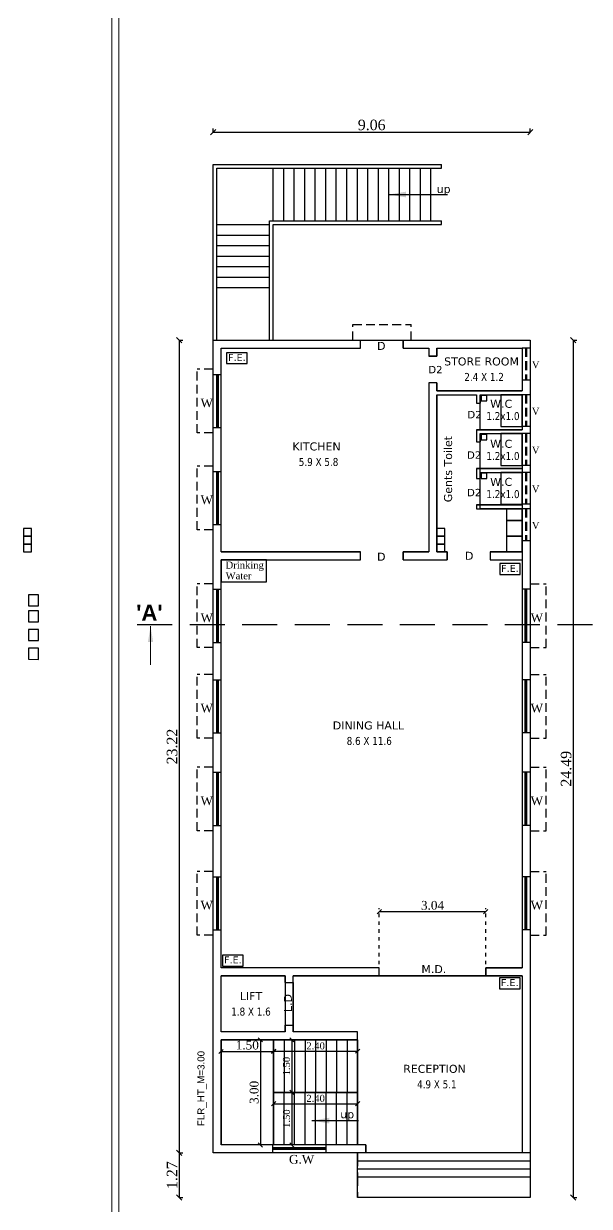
# Model space of a CAD drawing. Header units: metres. Extents: x 5889 to 11933, y -515 to -404.
# Drawn here: x 5888.72 to 5904.88, y -478.01 to -444.22 of the extents above; entities that cross this region are included whole.
import ezdxf

# ---------------------------------------------------------------- set-up
doc = ezdxf.new("R2010")
doc.units = ezdxf.units.M
doc.header["$MEASUREMENT"] = 0
doc.header["$PDMODE"] = 34
doc.linetypes.add('DOT2', pattern=[0.125, 0, -0.125])
doc.linetypes.add('HIDDEN', pattern=[0.375, 0.25, -0.125])
doc.layers.get('0').update_dxf_attribs({"lineweight": 18})
doc.layers.get('Defpoints').update_dxf_attribs({"lineweight": 18})
doc.layers.add('BLK_1_COVERED_AREA', color=140, linetype='Continuous', plot=False)
doc.layers.add('BLK_1_FLR_0_BLT_UP_AREA', color=1, linetype='Continuous', plot=False)
for name, color, linetype, lineweight in [('BLK_1_FLR_0_CARPET_AREA', 13, 'Continuous', 18), ('BLK_1_FLR_0_DRINKING_WATER', 7, 'Continuous', 18), ('BLK_1_FLR_0_EXIT_WIDTH_DOOR', 2, 'Continuous', 18), ('BLK_1_FLR_0_SP_WC', 54, 'Continuous', 18), ('BLK_1_FLR_0_STAIR_1', 1, 'Continuous', 18), ('BLK_1_FLR_0_STAIR_1_FLIGHT_1', 7, 'Continuous', 0), ('BLK_1_FLR_0_STAIR_1_FLIGHT_2', 7, 'Continuous', 0), ('BLK_1_FLR_0_STAIR_1_LANDING_1', 7, 'Continuous', 0), ('BLK_1_FLR_0_URINAL', 1, 'Continuous', 13), ('BLK_1_FLR_0_WASH', 55, 'Continuous', 18), ('BLK_1_FLR_0_WATER_CLOSET', 1, 'Continuous', 18), ('BLK_1_FLR_1_WASH', 243, 'Continuous', 18), ('Dim', 8, 'Continuous', 9), ('TOILET_VENTILATION', 6, 'Continuous', 18)]:
    doc.layers.add(name, color=color, linetype=linetype, lineweight=lineweight)
doc.layers.add('BLK_1_FLR_0_LIFT_1', color=30, linetype='Continuous')
doc.styles.add('ROMANS', font='verdana.ttf', dxfattribs={"width": 0.8})
doc.styles.add('ROMANTIC', font='arialbd.ttf')
doc.styles.get("Standard").update_dxf_attribs({"font": 'arial.ttf'})
doc.styles.add('style1', font='times.ttf')
doc.styles.add('TIMES', font='times.ttf')
doc.dimstyles.new('main dim', dxfattribs={"dimtxt": 0.15, "dimasz": 0.12, "dimexe": 0.1, "dimexo": 0.1, "dimgap": 0.05, "dimtad": 1, "dimzin": 3, "dimdsep": 46, "dimtxsty": 'style1', "dimblk": 'OBLIQUE', "dimcen": 0.125, "dimclrd": 8, "dimclre": 8, "dimclrt": 7, "dimadec": 0, "dimazin": 0, "dimtfac": 0.8, "dimtix": 1, "dimtofl": 0, "dimtmove": 2, "dimatfit": 0, "dimfxl": 0, "dimtolj": 1, "dimtzin": 0, "dimarcsym": 0})
doc.dimstyles.get("Standard").update_dxf_attribs({"dimtxt": 7.328125, "dimasz": 3, "dimexe": 3, "dimexo": 6, "dimgap": 1, "dimtad": 1, "dimdec": 1, "dimzin": 11, "dimlunit": 4, "dimtxsty": 'Standard', "dimcen": 2.5, "dimdle": 3, "dimclrd": 4, "dimclre": 8, "dimclrt": 1, "dimadec": 0, "dimazin": 0, "dimtfac": 0.5, "dimtdec": 1, "dimtix": 1, "dimtmove": 0, "dimatfit": 3, "dimfxl": 0, "dimlwd": 15, "dimarcsym": 0})

# ---------------------------------------------------------------- blocks, each defined once
blk = doc.blocks.new('_Oblique')
at = {"color": 0, "linetype": 'ByBlock', "lineweight": -2}
blk.add_line((-0.5, -0.5), (0.5, 0.5), dxfattribs=at)
blk = doc.blocks.new('*D173')
at = {"color": 8, "linetype": 'DOT2', "lineweight": -2}
for p, q in [((5893.164, -453.261), (5893.264, -453.261)), ((5893.164, -476.481), (5893.264, -476.481))]:
    blk.add_line(p, q, dxfattribs=at)
at = {"color": 8, "lineweight": -2}
blk.add_line((5893.164, -453.261), (5893.164, -476.481), dxfattribs=at)
at = {"layer": 'Defpoints', "color": 0, "lineweight": -2}
for p in [(5893.164, -453.261), (5893.164, -476.481), (5893.164, -476.481)]:
    blk.add_point(p, dxfattribs=at)
at = {"color": 8, "lineweight": -2, "xscale": 0.15, "yscale": 0.15, "zscale": 0.15}
for p, rotation in [((5893.164, -453.261), 90), ((5893.164, -476.481), 270)]:
    blk.add_blockref('_Oblique', p, dxfattribs=dict(at, rotation=rotation))
at = {"color": 7, "insert": (5892.961, -464.871), "char_height": 0.3, "attachment_point": 5, "rotation": 90, "style": 'style1'}
blk.add_mtext('\\A1;23.22', dxfattribs=at)
blk = doc.blocks.new('*D174')
at = {"color": 8, "linetype": 'DOT2', "lineweight": -2}
for p, q in [((5894.13, -447.319), (5894.13, -447.219)), ((5903.19, -447.319), (5903.19, -447.219))]:
    blk.add_line(p, q, dxfattribs=at)
at = {"color": 8, "lineweight": -2}
blk.add_line((5894.13, -447.319), (5903.19, -447.319), dxfattribs=at)
at = {"layer": 'Defpoints', "color": 0, "lineweight": -2}
for p in [(5894.13, -447.319), (5903.19, -447.319), (5903.19, -447.319)]:
    blk.add_point(p, dxfattribs=at)
at = {"color": 8, "lineweight": -2, "xscale": 0.15, "yscale": 0.15, "zscale": 0.15, "rotation": 180}
blk.add_blockref('_Oblique', (5894.13, -447.319), dxfattribs=at)
at = {"color": 8, "lineweight": -2, "xscale": 0.15, "yscale": 0.15, "zscale": 0.15}
blk.add_blockref('_Oblique', (5903.19, -447.319), dxfattribs=at)
at = {"color": 7, "insert": (5898.66, -447.116), "char_height": 0.3, "attachment_point": 5, "style": 'style1'}
blk.add_mtext('\\A1;9.06', dxfattribs=at)
blk = doc.blocks.new('*D175')
at = {"color": 8, "linetype": 'DOT2', "lineweight": -2}
for p, q in [((5904.417, -453.261), (5904.517, -453.261)), ((5904.417, -477.751), (5904.517, -477.751))]:
    blk.add_line(p, q, dxfattribs=at)
at = {"color": 8, "lineweight": -2}
blk.add_line((5904.417, -453.261), (5904.417, -477.751), dxfattribs=at)
at = {"layer": 'Defpoints', "color": 0, "lineweight": -2}
for p in [(5904.417, -453.261), (5904.417, -477.751), (5904.417, -477.751)]:
    blk.add_point(p, dxfattribs=at)
at = {"color": 8, "lineweight": -2, "xscale": 0.15, "yscale": 0.15, "zscale": 0.15}
for p, rotation in [((5904.417, -453.261), 90), ((5904.417, -477.751), 270)]:
    blk.add_blockref('_Oblique', p, dxfattribs=dict(at, rotation=rotation))
at = {"color": 7, "insert": (5904.214, -465.506), "char_height": 0.3, "attachment_point": 5, "rotation": 90, "style": 'style1'}
blk.add_mtext('\\A1;24.49', dxfattribs=at)
blk = doc.blocks.new('*D176')
at = {"color": 8, "linetype": 'DOT2', "lineweight": -2}
for p, q in [((5893.164, -476.481), (5893.264, -476.481)), ((5893.164, -477.751), (5893.264, -477.751))]:
    blk.add_line(p, q, dxfattribs=at)
at = {"color": 8, "lineweight": -2}
blk.add_line((5893.164, -476.481), (5893.164, -477.751), dxfattribs=at)
at = {"layer": 'Defpoints', "color": 0, "lineweight": -2}
for p in [(5893.164, -476.481), (5893.164, -477.751), (5893.164, -477.751)]:
    blk.add_point(p, dxfattribs=at)
at = {"color": 8, "lineweight": -2, "xscale": 0.15, "yscale": 0.15, "zscale": 0.15}
for p, rotation in [((5893.164, -476.481), 90), ((5893.164, -477.751), 270)]:
    blk.add_blockref('_Oblique', p, dxfattribs=dict(at, rotation=rotation))
at = {"color": 7, "insert": (5892.961, -477.116), "char_height": 0.3, "attachment_point": 5, "rotation": 90, "style": 'style1'}
blk.add_mtext('\\A1;1.27', dxfattribs=at)
blk = doc.blocks.new('*D219')
at = {"layer": 'BLK_1_FLR_0_STAIR_1_LANDING_1', "color": 8, "linetype": 'DOT2', "lineweight": -2}
for p, q in [((5894.358, -474.218), (5894.358, -473.481)), ((5895.859, -474.218), (5895.859, -473.481))]:
    blk.add_line(p, q, dxfattribs=at)
at = {"layer": 'BLK_1_FLR_0_STAIR_1_LANDING_1', "color": 8, "lineweight": -2}
blk.add_line((5894.358, -473.581), (5895.859, -473.581), dxfattribs=at)
at = {"layer": 'Defpoints', "color": 0, "lineweight": -2}
for p in [(5895.859, -473.581), (5894.358, -474.318), (5895.859, -474.318)]:
    blk.add_point(p, dxfattribs=at)
at = {"layer": 'BLK_1_FLR_0_STAIR_1_LANDING_1', "color": 8, "lineweight": -2, "xscale": 0.12, "yscale": 0.12, "zscale": 0.12, "rotation": 180}
blk.add_blockref('_Oblique', (5894.358, -473.581), dxfattribs=at)
at = {"layer": 'BLK_1_FLR_0_STAIR_1_LANDING_1', "color": 8, "lineweight": -2, "xscale": 0.12, "yscale": 0.12, "zscale": 0.12}
blk.add_blockref('_Oblique', (5895.859, -473.581), dxfattribs=at)
at = {"layer": 'BLK_1_FLR_0_STAIR_1_LANDING_1', "color": 7, "lineweight": -2, "insert": (5895.108, -473.403), "char_height": 0.25, "attachment_point": 5, "style": 'style1'}
blk.add_mtext('\\A1;1.50', dxfattribs=at)
blk = doc.blocks.new('*D220')
at = {"layer": 'BLK_1_FLR_0_STAIR_1_LANDING_1', "color": 8, "linetype": 'DOT2', "lineweight": -2}
for p, q in [((5895.597, -473.251), (5895.382, -473.251)), ((5895.597, -476.251), (5895.382, -476.251))]:
    blk.add_line(p, q, dxfattribs=at)
at = {"layer": 'BLK_1_FLR_0_STAIR_1_LANDING_1', "color": 8, "lineweight": -2}
blk.add_line((5895.482, -473.251), (5895.482, -476.251), dxfattribs=at)
at = {"layer": 'Defpoints', "color": 0, "lineweight": -2}
for p in [(5895.697, -473.251), (5895.482, -476.251), (5895.697, -476.251)]:
    blk.add_point(p, dxfattribs=at)
at = {"layer": 'BLK_1_FLR_0_STAIR_1_LANDING_1', "color": 8, "lineweight": -2, "xscale": 0.12, "yscale": 0.12, "zscale": 0.12}
for p, rotation in [((5895.482, -473.251), 90), ((5895.482, -476.251), 270)]:
    blk.add_blockref('_Oblique', p, dxfattribs=dict(at, rotation=rotation))
at = {"layer": 'BLK_1_FLR_0_STAIR_1_LANDING_1', "color": 7, "lineweight": -2, "insert": (5895.304, -474.751), "char_height": 0.25, "attachment_point": 5, "rotation": 90, "style": 'style1'}
blk.add_mtext('\\A1;3.00', dxfattribs=at)
blk = doc.blocks.new('*D221')
at = {"layer": 'BLK_1_FLR_0_STAIR_1_FLIGHT_1', "color": 8, "linetype": 'DOT2', "lineweight": -2}
for p, q in [((5895.859, -475.075), (5895.859, -474.975)), ((5898.259, -475.075), (5898.259, -474.975))]:
    blk.add_line(p, q, dxfattribs=at)
at = {"layer": 'BLK_1_FLR_0_STAIR_1_FLIGHT_1', "color": 8, "lineweight": -2}
blk.add_line((5895.859, -475.075), (5898.259, -475.075), dxfattribs=at)
at = {"layer": 'Defpoints', "color": 0, "lineweight": -2}
for p in [(5895.859, -475.172), (5898.259, -475.075), (5898.259, -475.172)]:
    blk.add_point(p, dxfattribs=at)
at = {"layer": 'BLK_1_FLR_0_STAIR_1_FLIGHT_1', "color": 8, "lineweight": -2, "xscale": 0.12, "yscale": 0.12, "zscale": 0.12, "rotation": 180}
blk.add_blockref('_Oblique', (5895.859, -475.075), dxfattribs=at)
at = {"layer": 'BLK_1_FLR_0_STAIR_1_FLIGHT_1', "color": 8, "lineweight": -2, "xscale": 0.12, "yscale": 0.12, "zscale": 0.12}
blk.add_blockref('_Oblique', (5898.259, -475.075), dxfattribs=at)
at = {"layer": 'BLK_1_FLR_0_STAIR_1_FLIGHT_1', "color": 7, "lineweight": -2, "insert": (5897.059, -474.923), "char_height": 0.2, "attachment_point": 5, "style": 'style1'}
blk.add_mtext('\\A1;2.40', dxfattribs=at)
blk = doc.blocks.new('*D222')
at = {"layer": 'BLK_1_FLR_0_STAIR_1_FLIGHT_1', "color": 8, "linetype": 'DOT2', "lineweight": -2}
for p, q in [((5897.859, -474.751), (5896.279, -474.751)), ((5897.859, -476.251), (5896.279, -476.251))]:
    blk.add_line(p, q, dxfattribs=at)
at = {"layer": 'BLK_1_FLR_0_STAIR_1_FLIGHT_1', "color": 8, "lineweight": -2}
blk.add_line((5896.379, -474.751), (5896.379, -476.251), dxfattribs=at)
at = {"layer": 'Defpoints', "color": 0, "lineweight": -2}
for p in [(5897.959, -474.751), (5896.379, -476.251), (5897.959, -476.251)]:
    blk.add_point(p, dxfattribs=at)
at = {"layer": 'BLK_1_FLR_0_STAIR_1_FLIGHT_1', "color": 8, "lineweight": -2, "xscale": 0.12, "yscale": 0.12, "zscale": 0.12}
for p, rotation in [((5896.379, -474.751), 90), ((5896.379, -476.251), 270)]:
    blk.add_blockref('_Oblique', p, dxfattribs=dict(at, rotation=rotation))
at = {"layer": 'BLK_1_FLR_0_STAIR_1_FLIGHT_1', "color": 7, "lineweight": -2, "insert": (5896.227, -475.501), "char_height": 0.2, "attachment_point": 5, "rotation": 90, "style": 'style1'}
blk.add_mtext('\\A1;1.50', dxfattribs=at)
blk = doc.blocks.new('*D223')
at = {"layer": 'BLK_1_FLR_0_STAIR_1_FLIGHT_2', "color": 8, "linetype": 'DOT2', "lineweight": -2}
for p, q in [((5895.859, -473.575), (5895.859, -473.475)), ((5898.259, -473.575), (5898.259, -473.475))]:
    blk.add_line(p, q, dxfattribs=at)
at = {"layer": 'BLK_1_FLR_0_STAIR_1_FLIGHT_2', "color": 8, "lineweight": -2}
blk.add_line((5895.859, -473.575), (5898.259, -473.575), dxfattribs=at)
at = {"layer": 'Defpoints', "color": 0, "lineweight": -2}
for p in [(5895.859, -473.672), (5898.259, -473.575), (5898.259, -473.672)]:
    blk.add_point(p, dxfattribs=at)
at = {"layer": 'BLK_1_FLR_0_STAIR_1_FLIGHT_2', "color": 8, "lineweight": -2, "xscale": 0.12, "yscale": 0.12, "zscale": 0.12, "rotation": 180}
blk.add_blockref('_Oblique', (5895.859, -473.575), dxfattribs=at)
at = {"layer": 'BLK_1_FLR_0_STAIR_1_FLIGHT_2', "color": 8, "lineweight": -2, "xscale": 0.12, "yscale": 0.12, "zscale": 0.12}
blk.add_blockref('_Oblique', (5898.259, -473.575), dxfattribs=at)
at = {"layer": 'BLK_1_FLR_0_STAIR_1_FLIGHT_2', "color": 7, "lineweight": -2, "insert": (5897.059, -473.423), "char_height": 0.2, "attachment_point": 5, "style": 'style1'}
blk.add_mtext('\\A1;2.40', dxfattribs=at)
blk = doc.blocks.new('*D224')
at = {"layer": 'BLK_1_FLR_0_STAIR_1_FLIGHT_2', "color": 8, "linetype": 'DOT2', "lineweight": -2}
for p, q in [((5897.859, -473.251), (5896.279, -473.251)), ((5897.859, -474.751), (5896.279, -474.751))]:
    blk.add_line(p, q, dxfattribs=at)
at = {"layer": 'BLK_1_FLR_0_STAIR_1_FLIGHT_2', "color": 8, "lineweight": -2}
blk.add_line((5896.379, -473.251), (5896.379, -474.751), dxfattribs=at)
at = {"layer": 'Defpoints', "color": 0, "lineweight": -2}
for p in [(5897.959, -473.251), (5896.379, -474.751), (5897.959, -474.751)]:
    blk.add_point(p, dxfattribs=at)
at = {"layer": 'BLK_1_FLR_0_STAIR_1_FLIGHT_2', "color": 8, "lineweight": -2, "xscale": 0.12, "yscale": 0.12, "zscale": 0.12}
for p, rotation in [((5896.379, -473.251), 90), ((5896.379, -474.751), 270)]:
    blk.add_blockref('_Oblique', p, dxfattribs=dict(at, rotation=rotation))
at = {"layer": 'BLK_1_FLR_0_STAIR_1_FLIGHT_2', "color": 7, "lineweight": -2, "insert": (5896.227, -474.001), "char_height": 0.2, "attachment_point": 5, "rotation": 90, "style": 'style1'}
blk.add_mtext('\\A1;1.50', dxfattribs=at)
blk = doc.blocks.new('*D238')
at = {"layer": 'BLK_1_FLR_0_EXIT_WIDTH_DOOR', "color": 8, "linetype": 'DOT2', "lineweight": -2}
for p, q in [((5898.877, -471.091), (5898.877, -469.487)), ((5901.917, -471.091), (5901.917, -469.487))]:
    blk.add_line(p, q, dxfattribs=at)
at = {"layer": 'BLK_1_FLR_0_EXIT_WIDTH_DOOR', "color": 8, "lineweight": -2}
blk.add_line((5898.877, -469.587), (5901.917, -469.587), dxfattribs=at)
at = {"layer": 'Defpoints', "color": 0, "lineweight": -2}
for p in [(5901.917, -469.587), (5898.877, -471.191), (5901.917, -471.191)]:
    blk.add_point(p, dxfattribs=at)
at = {"layer": 'BLK_1_FLR_0_EXIT_WIDTH_DOOR', "color": 8, "lineweight": -2, "xscale": 0.12, "yscale": 0.12, "zscale": 0.12, "rotation": 180}
blk.add_blockref('_Oblique', (5898.877, -469.587), dxfattribs=at)
at = {"layer": 'BLK_1_FLR_0_EXIT_WIDTH_DOOR', "color": 8, "lineweight": -2, "xscale": 0.12, "yscale": 0.12, "zscale": 0.12}
blk.add_blockref('_Oblique', (5901.917, -469.587), dxfattribs=at)
at = {"layer": 'BLK_1_FLR_0_EXIT_WIDTH_DOOR', "color": 7, "lineweight": -2, "insert": (5900.397, -469.409), "char_height": 0.25, "attachment_point": 5, "style": 'style1'}
blk.add_mtext('\\A1;3.04', dxfattribs=at)

msp = doc.modelspace()

# ---------------------------------------------------------------- linework, layer by layer
for p, q in [((5891.239, -403.576), (5891.239, -515.491)), ((5891.439, -403.776), (5891.439, -515.291)), ((5894.13, -476.481), (5894.13, -451.991))]:
    msp.add_line(p, q)
at = {"lineweight": -2}
for p, q in [((5894.13, -448.241), (5900.65, -448.241)), ((5894.13, -453.261), (5894.13, -448.241)), ((5900.65, -448.351), (5900.65, -448.241)), ((5894.24, -448.351), (5900.65, -448.351)), ((5894.24, -453.261), (5894.24, -448.351)), ((5895.85, -449.851), (5895.85, -448.351)), ((5896.15, -449.851), (5896.15, -448.351)), ((5896.45, -449.851), (5896.45, -448.351)), ((5896.75, -449.851), (5896.75, -448.351)), ((5897.05, -449.851), (5897.05, -448.351)), ((5897.35, -449.851), (5897.35, -448.351)), ((5897.65, -449.851), (5897.65, -448.351)), ((5897.95, -449.851), (5897.95, -448.351)), ((5898.25, -449.851), (5898.25, -448.351)), ((5898.55, -449.851), (5898.55, -448.351)), ((5898.85, -449.851), (5898.85, -448.351)), ((5899.15, -449.851), (5899.15, -448.351)), ((5899.45, -449.851), (5899.45, -448.351)), ((5899.75, -449.851), (5899.75, -448.351)), ((5900.05, -449.851), (5900.05, -448.351)), ((5900.35, -449.851), (5900.35, -448.351)), ((5894.24, -449.961), (5895.74, -449.961)), ((5895.74, -449.851), (5900.65, -449.851)), ((5895.74, -453.261), (5895.74, -449.851)), ((5895.85, -449.961), (5900.65, -449.961)), ((5895.85, -453.261), (5895.85, -449.961)), ((5900.65, -449.961), (5900.65, -449.851)), ((5894.24, -450.261), (5895.74, -450.261)), ((5894.24, -450.561), (5895.74, -450.561)), ((5894.24, -450.861), (5895.74, -450.861)), ((5894.24, -451.161), (5895.74, -451.161)), ((5894.24, -451.461), (5895.74, -451.461)), ((5894.24, -451.761), (5895.74, -451.761)), ((5894.13, -453.261), (5895.74, -453.261)), ((5895.74, -453.261), (5898.354, -453.261)), ((5898.34, -453.261), (5903.19, -453.261)), ((5898.34, -453.491), (5898.34, -453.261)), ((5899.559, -453.491), (5899.559, -453.261)), ((5903.19, -453.261), (5903.19, -476.481)), ((5894.36, -453.491), (5898.34, -453.491)), ((5894.36, -459.311), (5894.36, -453.491)), ((5899.559, -453.491), (5900.29, -453.491)), ((5900.29, -453.491), (5900.29, -453.72)), ((5900.52, -453.72), (5900.29, -453.72)), ((5900.52, -453.491), (5902.96, -453.491)), ((5900.52, -453.491), (5900.52, -453.72)), ((5902.96, -453.491), (5902.96, -454.711)), ((5903.19, -453.491), (5902.96, -453.491)), ((5894.13, -454.242), (5894.36, -454.242)), ((5894.236, -454.242), (5894.236, -455.762)), ((5894.274, -454.242), (5894.274, -455.762)), ((5903.19, -454.401), (5902.96, -454.401)), ((5900.29, -454.482), (5900.29, -459.311)), ((5900.52, -454.482), (5900.29, -454.482)), ((5900.52, -454.482), (5900.52, -454.711)), ((5900.52, -454.711), (5902.96, -454.711)), ((5900.52, -454.821), (5901.65, -454.821)), ((5900.52, -454.821), (5900.52, -459.311)), ((5901.65, -454.821), (5901.65, -455.061)), ((5901.65, -455.061), (5901.76, -455.061)), ((5901.76, -454.821), (5901.76, -455.061)), ((5901.76, -454.821), (5902.96, -454.821)), ((5902.96, -454.821), (5902.96, -455.821)), ((5903.19, -454.821), (5902.96, -454.821)), ((5894.13, -455.762), (5894.36, -455.762)), ((5903.19, -455.731), (5902.96, -455.731)), ((5901.65, -455.821), (5902.96, -455.821)), ((5901.65, -455.821), (5901.65, -455.931)), ((5901.65, -455.821), (5901.65, -456.171)), ((5901.76, -455.931), (5902.96, -455.931)), ((5901.76, -455.931), (5901.76, -456.171)), ((5903.19, -455.931), (5902.96, -455.931)), ((5902.96, -455.931), (5902.96, -456.451)), ((5901.65, -456.171), (5901.76, -456.171)), ((5902.96, -456.451), (5902.96, -456.931)), ((5894.13, -457.01), (5894.36, -457.01)), ((5894.236, -457.01), (5894.236, -458.53)), ((5894.274, -457.01), (5894.274, -458.53)), ((5901.65, -456.931), (5902.96, -456.931)), ((5901.65, -456.931), (5901.65, -457.213)), ((5901.76, -457.041), (5902.96, -457.041)), ((5901.76, -457.041), (5901.76, -457.213)), ((5903.19, -456.841), (5902.96, -456.841)), ((5903.19, -457.041), (5902.96, -457.041)), ((5902.96, -457.041), (5902.96, -457.971)), ((5901.65, -457.211), (5901.76, -457.211)), ((5901.65, -457.971), (5902.96, -457.971)), ((5901.65, -457.971), (5901.65, -458.081)), ((5901.65, -458.081), (5902.96, -458.081)), ((5902.51, -458.081), (5902.51, -459.311)), ((5903.19, -457.951), (5902.96, -457.951)), ((5902.96, -458.081), (5902.96, -459.311)), ((5903.19, -458.081), (5902.96, -458.081)), ((5902.96, -458.271), (5902.96, -471.191)), ((5894.13, -458.53), (5894.36, -458.53)), ((5903.19, -458.991), (5902.96, -458.991)), ((5894.36, -459.311), (5898.34, -459.311)), ((5898.34, -459.541), (5898.34, -459.311)), ((5899.559, -459.311), (5900.29, -459.311)), ((5899.559, -459.541), (5899.559, -459.311)), ((5900.52, -459.311), (5900.82, -459.311)), ((5900.82, -459.311), (5900.82, -459.541)), ((5902.039, -459.311), (5902.96, -459.311)), ((5902.039, -459.311), (5902.039, -459.541)), ((5894.36, -459.541), (5898.34, -459.541)), ((5894.36, -471.191), (5894.36, -459.541)), ((5899.559, -459.541), (5900.82, -459.541)), ((5902.039, -459.541), (5902.96, -459.541)), ((5894.13, -460.376), (5894.36, -460.376)), ((5894.236, -460.376), (5894.236, -461.896)), ((5894.274, -460.376), (5894.274, -461.896)), ((5903.19, -460.376), (5902.96, -460.376)), ((5903.046, -460.376), (5903.046, -461.896)), ((5903.084, -460.376), (5903.084, -461.896)), ((5894.13, -461.896), (5894.36, -461.896)), ((5903.19, -461.896), (5902.96, -461.896)), ((5894.13, -462.961), (5894.36, -462.961)), ((5894.236, -462.961), (5894.236, -464.481)), ((5894.274, -462.961), (5894.274, -464.481)), ((5903.19, -462.961), (5902.96, -462.961)), ((5903.046, -462.961), (5903.046, -464.481)), ((5903.084, -462.961), (5903.084, -464.481)), ((5894.13, -464.481), (5894.36, -464.481)), ((5903.19, -464.481), (5902.96, -464.481)), ((5894.13, -465.607), (5894.36, -465.607)), ((5894.236, -465.607), (5894.236, -467.127)), ((5894.274, -465.607), (5894.274, -467.127)), ((5903.19, -465.607), (5902.96, -465.607)), ((5903.046, -465.607), (5903.046, -467.127)), ((5903.084, -465.607), (5903.084, -467.127)), ((5894.13, -467.127), (5894.36, -467.127)), ((5903.19, -467.127), (5902.96, -467.127)), ((5894.13, -468.591), (5894.36, -468.591)), ((5894.236, -468.591), (5894.236, -470.111)), ((5894.274, -468.591), (5894.274, -470.111)), ((5903.19, -468.591), (5902.96, -468.591)), ((5903.046, -468.591), (5903.046, -470.111)), ((5903.084, -468.591), (5903.084, -470.111)), ((5894.13, -470.111), (5894.36, -470.111)), ((5903.19, -470.111), (5902.96, -470.111)), ((5898.877, -471.191), (5894.36, -471.191)), ((5898.877, -471.421), (5898.877, -471.191)), ((5901.917, -471.421), (5901.917, -471.191)), ((5901.917, -471.191), (5902.96, -471.191)), ((5902.96, -471.141), (5902.96, -471.191)), ((5896.187, -471.421), (5894.36, -471.421)), ((5894.36, -473.021), (5894.36, -471.421)), ((5896.187, -471.612), (5896.187, -471.421)), ((5896.187, -471.612), (5896.417, -471.612)), ((5898.34, -471.421), (5896.417, -471.421)), ((5896.417, -471.612), (5896.417, -471.421)), ((5896.417, -471.612), (5896.417, -473.021)), ((5902.96, -471.421), (5898.34, -471.421)), ((5902.96, -471.421), (5902.96, -476.481)), ((5896.188, -473.021), (5896.187, -472.831)), ((5896.187, -472.831), (5896.417, -472.831)), ((5898.259, -473.251), (5894.358, -473.251)), ((5894.358, -473.251), (5894.358, -476.251)), ((5896.188, -473.021), (5894.36, -473.021)), ((5895.859, -473.251), (5895.859, -476.251)), ((5898.259, -473.021), (5896.417, -473.021)), ((5898.259, -473.251), (5898.259, -473.021)), ((5898.259, -473.251), (5898.259, -476.251)), ((5898.259, -473.251), (5898.259, -474.751)), ((5898.259, -474.751), (5895.859, -474.751)), ((5898.259, -474.751), (5895.859, -474.751)), ((5898.259, -476.251), (5898.259, -474.751)), ((5898.489, -476.251), (5894.358, -476.251)), ((5895.839, -476.481), (5895.839, -476.251)), ((5895.839, -476.338), (5897.359, -476.338)), ((5895.839, -476.376), (5897.359, -476.376)), ((5897.359, -476.481), (5897.359, -476.251)), ((5898.489, -476.251), (5898.489, -476.481)), ((5903.19, -476.481), (5894.13, -476.481)), ((5903.19, -476.711), (5898.259, -476.711)), ((5903.19, -476.941), (5898.259, -476.941)), ((5903.19, -477.171), (5898.259, -477.171))]:
    msp.add_line(p, q, dxfattribs=at)
at = {"linetype": 'HIDDEN', "lineweight": -2}
for p, q in [((5898.124, -453.261), (5898.124, -452.811)), ((5898.124, -452.811), (5899.789, -452.811)), ((5899.789, -453.261), (5899.789, -452.811)), ((5903.055, -453.491), (5903.055, -454.401)), ((5903.084, -453.491), (5903.084, -454.401)), ((5893.68, -455.912), (5893.68, -454.092)), ((5894.13, -454.092), (5893.68, -454.092)), ((5903.055, -454.821), (5903.055, -455.731)), ((5903.084, -454.821), (5903.084, -455.731)), ((5894.13, -455.912), (5893.68, -455.912)), ((5903.055, -455.931), (5903.055, -456.841)), ((5903.084, -455.931), (5903.084, -456.841)), ((5893.68, -458.68), (5893.68, -456.86)), ((5894.13, -456.86), (5893.68, -456.86)), ((5903.055, -457.041), (5903.055, -457.951)), ((5903.084, -457.041), (5903.084, -457.951)), ((5903.055, -458.081), (5903.055, -458.991)), ((5903.084, -458.081), (5903.084, -458.991)), ((5894.13, -458.68), (5893.68, -458.68)), ((5893.68, -462.046), (5893.68, -460.226)), ((5894.13, -460.226), (5893.68, -460.226)), ((5903.19, -460.226), (5903.64, -460.226)), ((5903.64, -462.046), (5903.64, -460.226)), ((5894.13, -462.046), (5893.68, -462.046)), ((5903.19, -462.046), (5903.64, -462.046)), ((5893.68, -464.631), (5893.68, -462.811)), ((5894.13, -462.811), (5893.68, -462.811)), ((5903.19, -462.811), (5903.64, -462.811)), ((5903.64, -464.631), (5903.64, -462.811)), ((5894.13, -464.631), (5893.68, -464.631)), ((5903.19, -464.631), (5903.64, -464.631)), ((5893.68, -467.277), (5893.68, -465.457)), ((5894.13, -465.457), (5893.68, -465.457)), ((5903.19, -465.457), (5903.64, -465.457)), ((5903.64, -467.277), (5903.64, -465.457)), ((5894.13, -467.277), (5893.68, -467.277)), ((5903.19, -467.277), (5903.64, -467.277)), ((5893.68, -470.261), (5893.68, -468.441)), ((5894.13, -468.441), (5893.68, -468.441)), ((5903.19, -468.441), (5903.64, -468.441)), ((5903.64, -470.261), (5903.64, -468.441)), ((5894.13, -470.261), (5893.68, -470.261)), ((5903.19, -470.261), (5903.64, -470.261))]:
    msp.add_line(p, q, dxfattribs=at)
at = {"color": 253, "linetype": 'HIDDEN', "lineweight": -2, "ltscale": 4}
msp.add_line((5891.965, -461.388), (5940.307, -461.388), dxfattribs=at)
at = {"linetype": 'HIDDEN', "lineweight": -2, "ltscale": 1.5}
for p, q in [((5898.259, -476.481), (5898.259, -477.751)), ((5903.19, -476.481), (5903.19, -477.751)), ((5903.19, -477.751), (5898.259, -477.751))]:
    msp.add_line(p, q, dxfattribs=at)
at = {"lineweight": -2}
for points in [[(5894.518, -453.933), (5895.105, -453.933), (5895.105, -453.62), (5894.518, -453.62)], [(5902.315, -459.955), (5902.902, -459.955), (5902.902, -459.642), (5902.315, -459.642)], [(5894.403, -471.141), (5894.99, -471.141), (5894.99, -470.828), (5894.403, -470.828)], [(5902.31, -471.788), (5902.897, -471.788), (5902.897, -471.475), (5902.31, -471.475)]]:
    msp.add_lwpolyline(points, close=True, dxfattribs=at)
for points in [[(5894.236, -455.762), (5894.236, -454.242)], [(5894.274, -455.762), (5894.274, -454.242)], [(5894.236, -458.53), (5894.236, -457.01)], [(5894.274, -458.53), (5894.274, -457.01)], [(5894.236, -461.896), (5894.236, -460.376)], [(5894.274, -461.896), (5894.274, -460.376)], [(5903.046, -461.896), (5903.046, -460.376)], [(5903.084, -461.896), (5903.084, -460.376)], [(5894.236, -464.481), (5894.236, -462.961)], [(5894.274, -464.481), (5894.274, -462.961)], [(5903.046, -464.481), (5903.046, -462.961)], [(5903.084, -464.481), (5903.084, -462.961)], [(5894.236, -467.127), (5894.236, -465.607)], [(5894.274, -467.127), (5894.274, -465.607)], [(5903.046, -467.127), (5903.046, -465.607)], [(5903.084, -467.127), (5903.084, -465.607)], [(5894.236, -470.111), (5894.236, -468.591)], [(5894.274, -470.111), (5894.274, -468.591)], [(5903.046, -470.111), (5903.046, -468.591)], [(5903.084, -470.111), (5903.084, -468.591)], [(5897.359, -476.338), (5895.839, -476.338)], [(5897.359, -476.376), (5895.839, -476.376)]]:
    msp.add_lwpolyline(points, dxfattribs=at)
at = {"layer": 'BLK_1_COVERED_AREA', "color": 140, "lineweight": -2}
msp.add_lwpolyline([(5903.19, -477.751), (5898.259, -477.751), (5898.259, -476.481), (5894.13, -476.481), (5894.13, -453.261), (5903.19, -453.261)], close=True, dxfattribs=at)
at = {"layer": 'BLK_1_FLR_0_BLT_UP_AREA', "color": 8, "lineweight": -2}
msp.add_lwpolyline([(5903.19, -477.751), (5898.259, -477.751), (5898.259, -476.481), (5894.13, -476.481), (5894.13, -453.261), (5903.19, -453.261)], close=True, dxfattribs=at)
at = {"layer": 'BLK_1_FLR_0_CARPET_AREA', "color": 13, "lineweight": -2}
for points in [[(5894.36, -453.491), (5898.34, -453.491), (5898.34, -453.261), (5899.559, -453.261), (5899.559, -453.491), (5900.29, -453.491), (5900.29, -453.72), (5900.52, -453.72), (5900.52, -453.491), (5902.96, -453.491), (5902.96, -454.711), (5900.52, -454.711), (5900.52, -454.482), (5900.29, -454.482), (5900.29, -459.311), (5899.559, -459.311), (5899.559, -459.541), (5900.82, -459.541), (5900.82, -459.311), (5900.52, -459.311), (5900.52, -454.821), (5901.65, -454.821), (5901.65, -455.061), (5901.76, -455.061), (5901.76, -454.821), (5902.96, -454.821), (5902.96, -455.821), (5901.65, -455.821), (5901.65, -456.171), (5901.76, -456.171), (5901.76, -455.931), (5902.96, -455.931), (5902.96, -456.931), (5901.65, -456.931), (5901.65, -457.211), (5901.76, -457.213), (5901.76, -457.041), (5902.96, -457.041), (5902.96, -457.971), (5901.65, -457.971), (5901.65, -458.081), (5902.96, -458.081), (5902.96, -459.311), (5902.039, -459.311), (5902.039, -459.541), (5902.96, -459.541), (5902.96, -471.191), (5901.917, -471.191), (5901.917, -471.421), (5898.877, -471.421), (5898.877, -471.191), (5894.36, -471.191), (5894.36, -459.541), (5898.34, -459.541), (5898.34, -459.311), (5894.36, -459.311)], [(5898.489, -476.481), (5898.489, -476.251), (5898.259, -476.251), (5898.259, -473.021), (5896.417, -473.021), (5896.417, -471.421), (5902.96, -471.421), (5902.96, -476.481)]]:
    msp.add_lwpolyline(points, close=True, dxfattribs=at)
at = {"layer": 'BLK_1_FLR_0_DRINKING_WATER', "lineweight": -3}
msp.add_lwpolyline([(5895.654, -459.541), (5894.36, -459.541), (5894.36, -460.17), (5895.654, -460.17)], close=True, dxfattribs=at)
at = {"layer": 'BLK_1_FLR_0_LIFT_1', "color": 30, "lineweight": -2}
msp.add_lwpolyline([(5896.188, -473.021), (5894.36, -473.021), (5894.36, -471.421), (5896.188, -471.421)], close=True, dxfattribs=at)
at = {"layer": 'BLK_1_FLR_0_SP_WC', "color": 233, "lineweight": -2}
msp.add_lwpolyline([(5901.76, -456.931), (5902.96, -456.931), (5902.96, -458.081), (5901.76, -458.081)], close=True, dxfattribs=at)
at = {"layer": 'BLK_1_FLR_0_STAIR_1_FLIGHT_1', "color": 7, "lineweight": -2}
for p, q in [((5896.159, -476.251), (5896.159, -474.751)), ((5896.459, -476.251), (5896.459, -474.751)), ((5896.759, -476.251), (5896.759, -474.751)), ((5897.059, -476.251), (5897.059, -474.751)), ((5897.359, -476.251), (5897.359, -474.751)), ((5897.659, -476.251), (5897.659, -474.751)), ((5897.959, -476.251), (5897.959, -474.751))]:
    msp.add_line(p, q, dxfattribs=at)
msp.add_lwpolyline([(5898.259, -476.251), (5895.859, -476.251), (5895.859, -474.751), (5898.259, -474.751)], close=True, dxfattribs=at)
at = {"layer": 'BLK_1_FLR_0_STAIR_1_FLIGHT_2', "color": 7, "lineweight": -2}
for p, q in [((5896.159, -473.251), (5896.159, -474.751)), ((5896.459, -473.251), (5896.459, -474.751)), ((5896.759, -473.251), (5896.759, -474.751)), ((5897.059, -473.251), (5897.059, -474.751)), ((5897.359, -473.251), (5897.359, -474.751)), ((5897.659, -473.251), (5897.659, -474.751)), ((5897.959, -473.251), (5897.959, -474.751))]:
    msp.add_line(p, q, dxfattribs=at)
msp.add_lwpolyline([(5898.259, -474.751), (5895.859, -474.751), (5895.859, -473.251), (5898.259, -473.251)], close=True, dxfattribs=at)
at = {"layer": 'BLK_1_FLR_0_STAIR_1_LANDING_1', "color": 7, "lineweight": -2}
msp.add_lwpolyline([(5895.859, -476.251), (5894.358, -476.251), (5894.358, -473.251), (5895.859, -473.251)], close=True, dxfattribs=at)
at = {"layer": 'BLK_1_FLR_0_URINAL', "color": 235, "lineweight": -2}
for points in [[(5902.51, -458.412), (5902.96, -458.412), (5902.96, -458.081), (5902.51, -458.081)], [(5902.51, -458.862), (5902.96, -458.862), (5902.96, -458.412), (5902.51, -458.412)], [(5902.51, -459.311), (5902.96, -459.311), (5902.96, -458.862), (5902.51, -458.862)]]:
    msp.add_lwpolyline(points, close=True, dxfattribs=at)
at = {"layer": 'BLK_1_FLR_0_WASH', "color": 60, "lineweight": -3}
for points in [[(5901.784, -454.997), (5901.95, -454.997), (5901.95, -454.846), (5901.784, -454.846)], [(5901.784, -456.107), (5901.95, -456.107), (5901.95, -455.955), (5901.784, -455.955)], [(5901.784, -457.213), (5901.95, -457.213), (5901.95, -457.062), (5901.784, -457.062)]]:
    msp.add_lwpolyline(points, close=True, dxfattribs=at)
at = {"layer": 'BLK_1_FLR_0_WASH', "color": 56, "lineweight": -2}
for points in [[(5888.946, -458.638), (5888.721, -458.638), (5888.721, -458.862), (5888.946, -458.862)], [(5888.946, -458.862), (5888.721, -458.862), (5888.721, -459.087), (5888.946, -459.087)], [(5888.946, -459.087), (5888.721, -459.087), (5888.721, -459.311), (5888.946, -459.311)]]:
    msp.add_lwpolyline(points, close=True, dxfattribs=at)
at = {"layer": 'BLK_1_FLR_0_WASH', "color": 55, "lineweight": -2}
for points in [[(5900.745, -458.638), (5900.52, -458.638), (5900.52, -458.862), (5900.745, -458.862)], [(5900.745, -458.862), (5900.52, -458.862), (5900.52, -459.087), (5900.745, -459.087)], [(5900.745, -459.087), (5900.52, -459.087), (5900.52, -459.311), (5900.745, -459.311)]]:
    msp.add_lwpolyline(points, close=True, dxfattribs=at)
at = {"layer": 'BLK_1_FLR_0_WATER_CLOSET', "color": 1, "lineweight": -2}
msp.add_lwpolyline([(5902.96, -455.821), (5901.76, -455.821), (5901.76, -454.821), (5902.96, -454.821)], close=True, dxfattribs=at)
at = {"layer": 'BLK_1_FLR_0_WATER_CLOSET', "color": 2, "lineweight": -2}
msp.add_lwpolyline([(5902.96, -456.931), (5901.76, -456.931), (5901.76, -455.931), (5902.96, -455.931)], close=True, dxfattribs=at)
at = {"layer": 'BLK_1_FLR_1_WASH', "color": 56, "lineweight": -2}
for points in [[(5888.861, -460.854), (5889.146, -460.856), (5889.146, -460.539), (5888.861, -460.536)], [(5888.861, -461.308), (5889.146, -461.31), (5889.146, -460.993), (5888.861, -460.991)], [(5888.861, -461.843), (5889.146, -461.845), (5889.146, -461.528), (5888.861, -461.526)], [(5888.861, -462.378), (5889.146, -462.381), (5889.146, -462.063), (5888.861, -462.061)]]:
    msp.add_lwpolyline(points, close=True, dxfattribs=at)
at = {"layer": 'TOILET_VENTILATION', "color": 6, "lineweight": -2}
for points in [[(5902.35, -454.821), (5902.35, -455.731), (5902.96, -455.731), (5902.96, -454.821)], [(5902.35, -455.931), (5902.35, -456.841), (5902.96, -456.841), (5902.96, -455.931)], [(5902.35, -457.041), (5902.35, -457.951), (5902.96, -457.951), (5902.96, -457.041)]]:
    msp.add_lwpolyline(points, close=True, dxfattribs=at)

# ---------------------------------------------------------------- texts
at = {"color": 7, "style": 'ROMANS'}
for s, height, p in [('up', 0.2286, (5900.514, -449.059)), ('D', 0.229, (5898.813, -453.54)), ('F.E.', 0.2, (5894.557, -453.858)), ('D2', 0.21, (5900.278, -454.209)), ('STORE ROOM', 0.2286, (5900.729, -453.984)), ('W.C', 0.2286, (5902.044, -455.193)), ('D2', 0.21, (5901.393, -455.495)), ('W.C', 0.2286, (5902.044, -456.336)), ('KITCHEN', 0.2286, (5896.396, -456.412)), ('D2', 0.21, (5901.383, -456.649)), ('W.C', 0.2286, (5902.044, -457.424)), ('D2', 0.21, (5901.383, -457.721)), ('D', 0.229, (5898.813, -459.563)), ('D', 0.229, (5901.323, -459.537)), ('F.E.', 0.2, (5902.354, -459.881)), ('F.E.', 0.2, (5894.442, -471.067)), ('F.E.', 0.2, (5902.349, -471.714)), ('LIFT', 0.2286, (5894.893, -472.115)), ('RECEPTION', 0.2286, (5899.559, -474.191)), ('up', 0.2286, (5897.762, -475.49))]:
    msp.add_text(s, height=height, dxfattribs=at).set_placement(p)
at = {"color": 0, "style": 'TIMES'}
for s, height, p in [('V', 0.2, (5903.235, -454.063)), ('W', 0.25, (5893.772, -455.179)), ('V', 0.2, (5903.235, -455.393)), ('V', 0.2, (5903.235, -456.503)), ('V', 0.2, (5903.235, -457.613)), ('W', 0.25, (5893.772, -457.946)), ('V', 0.2, (5903.235, -458.653)), ('W', 0.25, (5893.772, -461.313)), ('W', 0.25, (5903.198, -461.313)), ('W', 0.25, (5893.772, -463.898)), ('W', 0.25, (5903.198, -463.898)), ('W', 0.25, (5893.772, -466.543)), ('W', 0.25, (5903.198, -466.543)), ('W', 0.25, (5893.772, -469.528)), ('W', 0.25, (5903.198, -469.528)), ('G.W', 0.25, (5896.297, -476.787))]:
    msp.add_text(s, height=height, dxfattribs=at).set_placement(p)
at = {"color": 7, "style": 'ROMANS'}
for s, p in [('Gents Toilet', (5900.955, -457.892)), ('L.D', (5896.38, -472.456))]:
    msp.add_text(s, height=0.2286, rotation=90, dxfattribs=at).set_placement(p)
at = {"color": 0, "linetype": 'Continuous', "style": 'ROMANTIC'}
msp.add_text("'A'", height=0.45, dxfattribs=at).set_placement((5891.935, -461.272))
at = {"style": 'ROMANS'}
for s, p in [('DINING HALL', (5897.548, -464.383)), ('M.D.', (5900.08, -471.344))]:
    msp.add_text(s, height=0.2286, dxfattribs=at).set_placement(p)
at = {"color": 7, "char_height": 0.2286, "width": 4.16699, "attachment_point": 1, "style": 'ROMANS'}
for s, insert in [('\\A1;2.4 X 1.2', (5901.305, -454.199)), ('\\A1;1.2x1.0', (5901.936, -455.316)), ('\\A1;5.9 X 5.8', (5896.578, -456.627)), ('\\A1;1.2x1.0', (5901.936, -456.458)), ('\\A1;1.2x1.0', (5901.936, -457.546)), ('\\A1;1.8 X 1.6', (5894.648, -472.329)), ('\\A1;4.9 X 5.1', (5899.956, -474.406))]:
    msp.add_mtext(s, dxfattribs=dict(at, insert=insert))
at = {"insert": (5897.946, -464.597), "char_height": 0.2286, "width": 4.16699, "attachment_point": 1, "style": 'ROMANS'}
msp.add_mtext('\\A1;8.6 X 11.6', dxfattribs=at)
at = {"layer": 'BLK_1_FLR_0_STAIR_1', "color": 1, "linetype": 'Continuous', "insert": (5893.685, -474.641), "char_height": 0.2, "width": 2.4, "attachment_point": 2, "rotation": 90}
msp.add_mtext('FLR_HT_M=3.00', dxfattribs=at)
at = {"layer": 'Dim', "color": 0, "style": 'TIMES'}
for s, p in [('Drinking', (5894.489, -459.787)), ('Water', (5894.489, -460.093))]:
    msp.add_text(s, height=0.2, dxfattribs=at).set_placement(p)

# ---------------------------------------------------------------- dimensions: what is measured, and where the dimension line sits
for p1, p2, picture, middle in [((5894.13, -447.319), (5903.19, -447.319), '*D174', (5898.66, -447.116)), ((5893.164, -453.261), (5893.164, -476.481), '*D173', (5892.961, -464.871)), ((5904.417, -453.261), (5904.417, -477.751), '*D175', (5904.214, -465.506)), ((5893.164, -476.481), (5893.164, -477.751), '*D176', (5892.961, -477.116))]:
    dim = msp.add_aligned_dim(p1=p1, p2=p2, distance=0, dimstyle='main dim', override={"dimtxt": 0.3, "dimasz": 0.15, "dimpost": '\\X'})
    dim.commit()
    dim.dimension.update_dxf_attribs({"geometry": picture, "text_midpoint": middle})
at = {"layer": 'BLK_1_FLR_0_EXIT_WIDTH_DOOR', "color": 2, "lineweight": -2}
dim = msp.add_aligned_dim(p1=(5898.877, -471.191), p2=(5901.917, -471.191), distance=1.605, dimstyle='main dim', override={"dimtxt": 0.25, "dimpost": '\\X'}, dxfattribs=at)
dim.commit()
dim.dimension.update_dxf_attribs({"geometry": '*D238', "text_midpoint": (5900.397, -469.409)})
at = {"layer": 'BLK_1_FLR_0_STAIR_1_FLIGHT_1', "color": 2, "lineweight": -2}
dim = msp.add_aligned_dim(p1=(5895.859, -475.172), p2=(5898.259, -475.172), distance=0.097, dimstyle='main dim', override={"dimtxt": 0.2, "dimpost": '\\X'}, dxfattribs=at)
dim.commit()
dim.dimension.update_dxf_attribs({"geometry": '*D221', "text_midpoint": (5897.059, -474.923)})
at = {"layer": 'BLK_1_FLR_0_STAIR_1_FLIGHT_1', "color": 1, "lineweight": -2}
dim = msp.add_aligned_dim(p1=(5897.959, -474.751), p2=(5897.959, -476.251), distance=-1.58, dimstyle='main dim', override={"dimtxt": 0.2, "dimpost": '\\X'}, dxfattribs=at)
dim.commit()
dim.dimension.update_dxf_attribs({"geometry": '*D222', "text_midpoint": (5896.227, -475.501)})
at = {"layer": 'BLK_1_FLR_0_STAIR_1_FLIGHT_2', "color": 2, "lineweight": -2}
dim = msp.add_aligned_dim(p1=(5895.859, -473.672), p2=(5898.259, -473.672), distance=0.097, dimstyle='main dim', override={"dimtxt": 0.2, "dimpost": '\\X'}, dxfattribs=at)
dim.commit()
dim.dimension.update_dxf_attribs({"geometry": '*D223', "text_midpoint": (5897.059, -473.423)})
at = {"layer": 'BLK_1_FLR_0_STAIR_1_FLIGHT_2', "color": 1, "lineweight": -2}
dim = msp.add_aligned_dim(p1=(5897.959, -473.251), p2=(5897.959, -474.751), distance=-1.58, dimstyle='main dim', override={"dimtxt": 0.2, "dimpost": '\\X'}, dxfattribs=at)
dim.commit()
dim.dimension.update_dxf_attribs({"geometry": '*D224', "text_midpoint": (5896.227, -474.001)})
at = {"layer": 'BLK_1_FLR_0_STAIR_1_LANDING_1', "color": 1, "lineweight": -2}
for p1, p2, distance, picture, middle in [((5894.358, -474.318), (5895.859, -474.318), 0.737, '*D219', (5895.108, -473.403)), ((5895.697, -473.251), (5895.697, -476.251), -0.215, '*D220', (5895.304, -474.751))]:
    dim = msp.add_aligned_dim(p1=p1, p2=p2, distance=distance, dimstyle='main dim', override={"dimtxt": 0.25, "dimpost": '\\X'}, dxfattribs=at)
    dim.commit()
    dim.dimension.update_dxf_attribs({"geometry": picture, "text_midpoint": middle})

# ---------------------------------------------------------------- leaders
at = {"lineweight": -2}
for points in [[(5899.143, -449.102), (5900.828, -449.102)], [(5896.949, -475.557), (5898.282, -475.557)]]:
    msp.add_leader(points, dimstyle='main dim', override={"dimasz": 0.5, "dimgap": 0.05, "dimtad": 0}, dxfattribs=at)
msp.add_leader([(5892.345, -461.432), (5892.345, -462.54)], dimstyle='Standard', override={"dimasz": 0.45, "dimgap": 0.09, "dimtad": 0})

doc.saveas('drawing.dxf')
